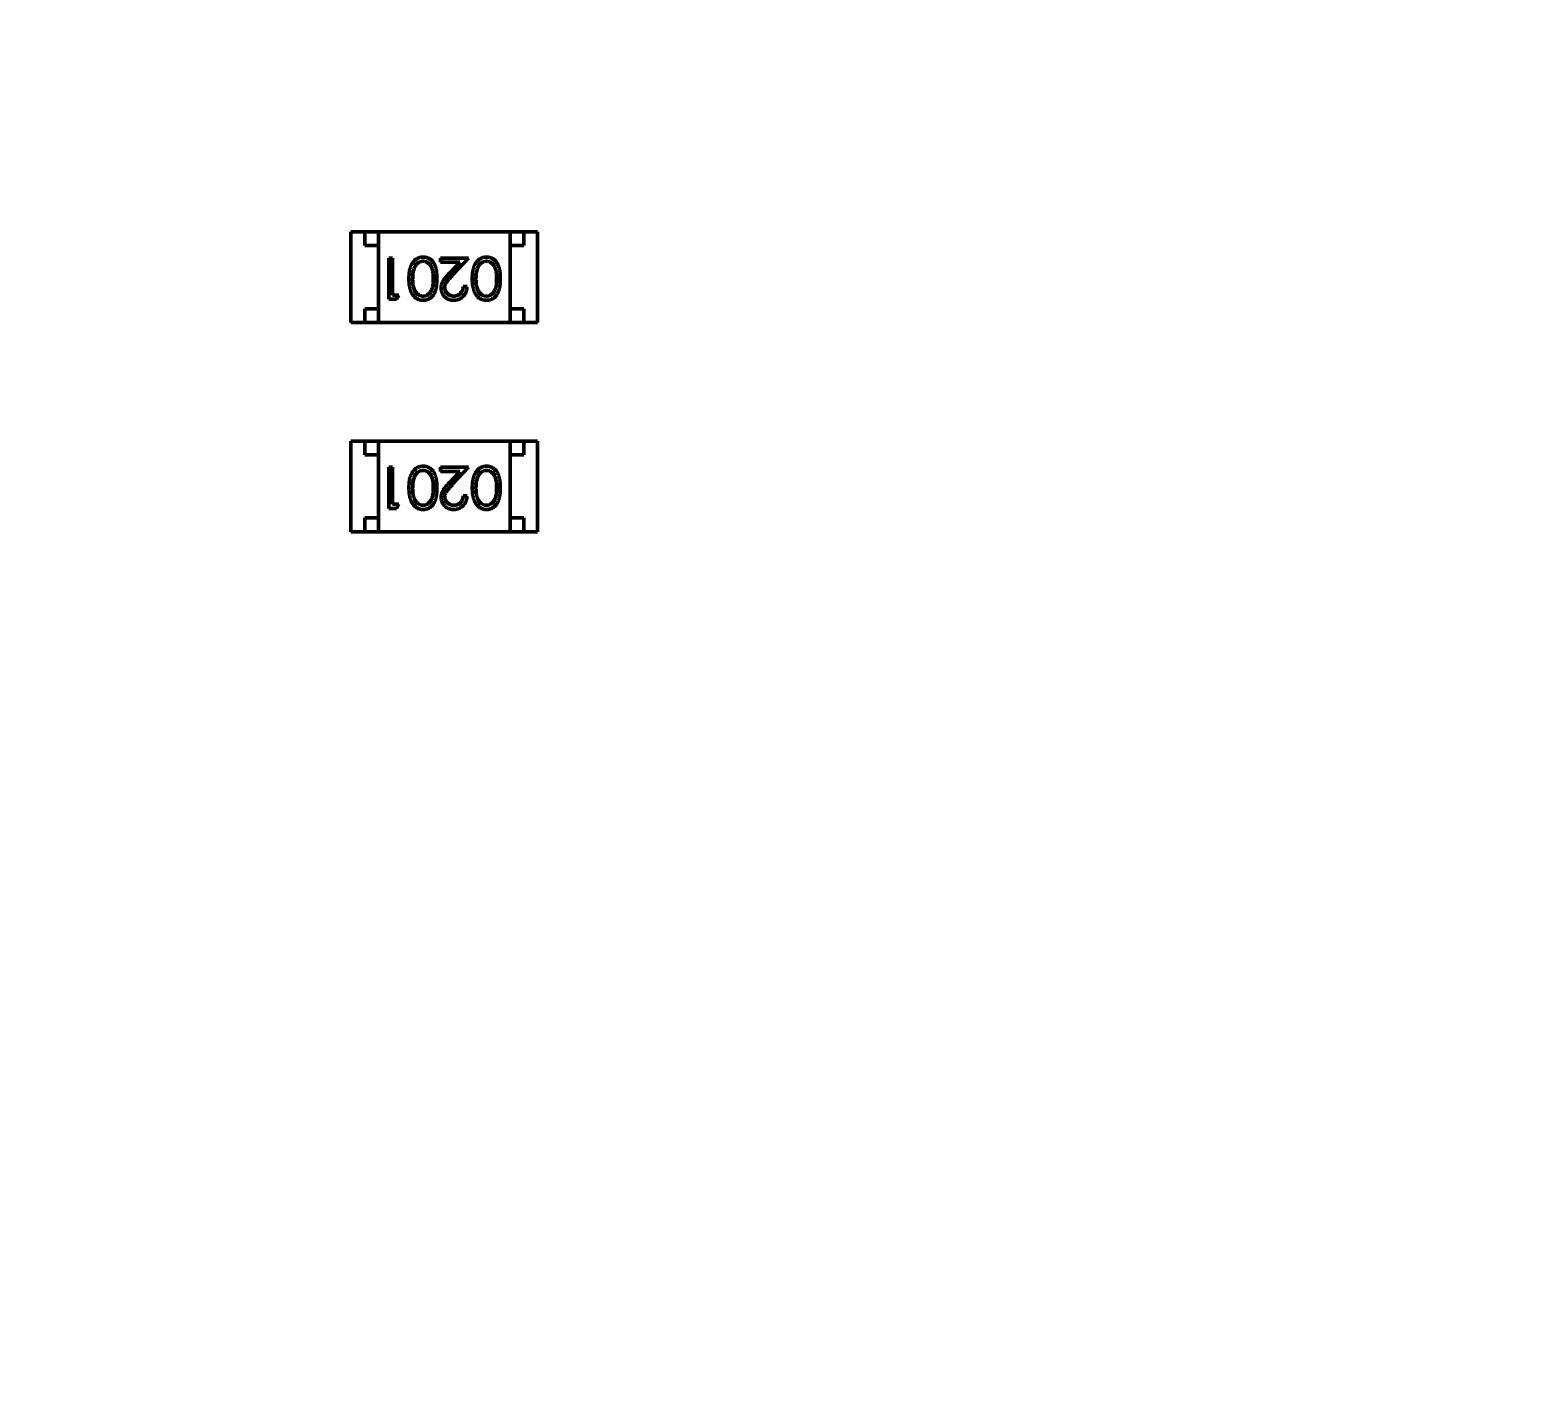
# Model space of a CAD drawing. Header units: millimetres. Extents: x 71 to 428, y 120 to 295.
# Drawn here: x 346.56 to 351.98, y 217.1 to 222.04 of the extents above; entities that cross this region are included whole.
import ezdxf

# ---------------------------------------------------------------- set-up
doc = ezdxf.new("R2010")
doc.units = ezdxf.units.MM
doc.header["$LTSCALE"] = 0.75
doc.layers.add('Dim', color=3, linetype='Continuous', lineweight=25)
doc.layers.add('Visible', color=7, linetype='Continuous', lineweight=50)
doc.layers.add('尺寸标注', color=3, linetype='Continuous')
doc.styles.get("Standard").update_dxf_attribs({"font": 'arial.ttf'})
doc.dimstyles.new('Dim-ISO-25', dxfattribs={"dimtxt": 3.5, "dimasz": 3.5, "dimexe": 2.1, "dimexo": 2.1, "dimgap": 1.4, "dimtad": 1, "dimzin": 12, "dimdsep": 46, "dimtxsty": 'Standard', "dimcen": 0, "dimazin": 3, "dimtp": 0.1, "dimtm": 0.1, "dimtfac": 0.714286, "dimtmove": 0, "dimatfit": 3, "dimfxl": 1, "dimtzin": 12, "dimarcsym": 0})

# ---------------------------------------------------------------- blocks, each defined once
blk = doc.blocks.new('*D140')
at = {"color": 0, "linetype": 'ByBlock', "lineweight": -2}
for p, q in [((325.4004, 221.7318), (325.4004, 264.5936)), ((354.8964, 258.3129), (354.8964, 264.5936)), ((325.4004, 262.4936), (354.8964, 262.4936))]:
    blk.add_line(p, q, dxfattribs=at)
at = {"color": 0, "linetype": 'ByBlock'}
for points in [[(325.4004, 262.4936), (328.9004, 261.9102), (328.9004, 263.0769)], [(354.8964, 262.4936), (351.3964, 261.9102), (351.3964, 263.0769)]]:
    blk.add_solid(points, dxfattribs=at)
at = {"layer": 'Defpoints', "color": 0, "linetype": 'ByBlock'}
for p in [(354.8964, 256.2129), (325.4004, 219.6318)]:
    blk.add_point(p, dxfattribs=at)
at = {"color": 0, "linetype": 'ByBlock', "lineweight": -2, "insert": (340.1484, 265.6806), "char_height": 3.5, "attachment_point": 5}
blk.add_mtext('\\A0;29.5', dxfattribs=at)
blk = doc.blocks.new('*D109')
at = {"color": 0, "linetype": 'ByBlock', "lineweight": -2}
for p, q in [((352.9086, 242.8617), (269.2309, 242.8617)), ((271.3309, 242.8617), (271.3309, 204.496)), ((301.8219, 204.496), (269.2309, 204.496))]:
    blk.add_line(p, q, dxfattribs=at)
at = {"color": 0, "linetype": 'ByBlock'}
for points in [[(271.3309, 242.8617), (270.7475, 239.3617), (271.9142, 239.3617)], [(271.3309, 204.496), (270.7475, 207.996), (271.9142, 207.996)]]:
    blk.add_solid(points, dxfattribs=at)
at = {"layer": 'Defpoints', "color": 0, "linetype": 'ByBlock'}
for p in [(355.0086, 242.8617), (303.9219, 204.496)]:
    blk.add_point(p, dxfattribs=at)
at = {"color": 0, "linetype": 'ByBlock', "lineweight": -2, "insert": (268.1427, 223.6788), "char_height": 3.5, "attachment_point": 5, "rotation": 90}
blk.add_mtext('\\A0;38.37', dxfattribs=at)

msp = doc.modelspace()

# ---------------------------------------------------------------- linework, layer by layer
at = {"layer": 'Visible'}
for p, q in [((347.735, 221.3), (347.735, 220.97)), ((347.735, 221.3), (347.785, 221.3)), ((347.835, 221.3), (347.785, 221.3)), ((347.785, 221.3), (347.785, 221.25)), ((347.835, 220.97), (347.835, 221.3)), ((347.835, 221.3), (348.315, 221.3)), ((348.365, 221.3), (348.315, 221.3)), ((348.315, 220.97), (348.315, 221.3)), ((348.365, 221.25), (348.365, 221.3)), ((348.415, 221.3), (348.365, 221.3)), ((348.415, 221.3), (348.415, 220.97)), ((347.785, 221.25), (347.835, 221.25)), ((347.835, 221.25), (347.835, 221.02)), ((348.315, 221.25), (348.365, 221.25)), ((348.315, 221.25), (348.315, 221.02)), ((347.8732, 221.2047), (347.8867, 221.2047)), ((347.8732, 221.0547), (347.8732, 221.2047)), ((347.8867, 221.2047), (347.8867, 221.0701)), ((348.0617, 221.2047), (348.1636, 221.2047)), ((348.0617, 221.1893), (348.0617, 221.2047)), ((348.1315, 221.1893), (348.0617, 221.1893)), ((348.0939, 221.1493), (348.1315, 221.1893)), ((348.1636, 221.2047), (348.1054, 221.1426)), ((347.8867, 221.0701), (347.9097, 221.0701)), ((347.9097, 221.0701), (347.9009, 221.0547)), ((348.1443, 221.1008), (348.1578, 221.1008)), ((347.785, 221.02), (347.785, 220.97)), ((347.835, 221.02), (347.785, 221.02)), ((347.9009, 221.0547), (347.8732, 221.0547)), ((348.365, 221.02), (348.315, 221.02)), ((348.365, 220.97), (348.365, 221.02)), ((347.735, 220.97), (347.785, 220.97)), ((347.785, 220.97), (347.835, 220.97)), ((347.835, 220.97), (348.315, 220.97)), ((348.315, 220.97), (348.365, 220.97)), ((348.415, 220.97), (348.365, 220.97)), ((347.735, 220.538), (347.735, 220.208)), ((347.735, 220.538), (347.785, 220.538)), ((347.835, 220.538), (347.785, 220.538)), ((347.785, 220.538), (347.785, 220.488)), ((347.835, 220.208), (347.835, 220.538)), ((347.835, 220.538), (348.315, 220.538)), ((348.365, 220.538), (348.315, 220.538)), ((348.315, 220.208), (348.315, 220.538)), ((348.365, 220.488), (348.365, 220.538)), ((348.415, 220.538), (348.365, 220.538)), ((348.415, 220.538), (348.415, 220.208)), ((347.785, 220.488), (347.835, 220.488)), ((347.835, 220.488), (347.835, 220.258)), ((348.315, 220.488), (348.365, 220.488)), ((348.315, 220.488), (348.315, 220.258)), ((347.8732, 220.4427), (347.8867, 220.4427)), ((347.8732, 220.2927), (347.8732, 220.4427)), ((347.8867, 220.4427), (347.8867, 220.3081)), ((348.0617, 220.4427), (348.1636, 220.4427)), ((348.0617, 220.4273), (348.0617, 220.4427)), ((348.1315, 220.4273), (348.0617, 220.4273)), ((348.0939, 220.3872), (348.1315, 220.4273)), ((348.1636, 220.4427), (348.1054, 220.3806)), ((348.1443, 220.3388), (348.1578, 220.3388)), ((347.785, 220.258), (347.785, 220.208)), ((347.835, 220.258), (347.785, 220.258)), ((347.9009, 220.2927), (347.8732, 220.2927)), ((347.8867, 220.3081), (347.9097, 220.3081)), ((347.9097, 220.3081), (347.9009, 220.2927)), ((348.365, 220.258), (348.315, 220.258)), ((348.365, 220.208), (348.365, 220.258)), ((347.735, 220.208), (347.785, 220.208)), ((347.785, 220.208), (347.835, 220.208)), ((347.835, 220.208), (348.315, 220.208)), ((348.315, 220.208), (348.365, 220.208)), ((348.415, 220.208), (348.365, 220.208))]:
    msp.add_line(p, q, dxfattribs=at)
at = {"layer": 'Visible', "extrusion": (0, 0, -1)}
msp.add_circle((-354.8964, 204.496), 47.93, dxfattribs=at)
at = {"layer": 'Visible'}
for centre in [(348.0711, 221.1323), (348.3018, 221.1323), (348.0711, 220.3703), (348.3018, 220.3703)]:
    msp.add_arc(centre, 0.1113, 161.6443, 181.3671, dxfattribs=at)
for points, knots in [([(347.9463, 221.1297), (347.9463, 221.132), (347.9463, 221.1365), (347.9466, 221.143), (347.9472, 221.1492), (347.9479, 221.155), (347.9488, 221.1605), (347.95, 221.1656), (347.9513, 221.1703), (347.953, 221.1747), (347.9547, 221.1788), (347.9567, 221.1826), (347.9587, 221.1861), (347.961, 221.1894), (347.9634, 221.1925), (347.966, 221.1953), (347.9687, 221.1978), (347.9716, 221.2001), (347.9746, 221.202), (347.9777, 221.2038), (347.9809, 221.2052), (347.9842, 221.2065), (347.9875, 221.2074), (347.991, 221.208), (347.9945, 221.2085), (347.9968, 221.2085), (347.998, 221.2085)], [0, 0, 0, 0, 0.065063, 0.126773, 0.185516, 0.240765, 0.29298, 0.34225, 0.388919, 0.432776, 0.474628, 0.514775, 0.553606, 0.591426, 0.628028, 0.663804, 0.698984, 0.733591, 0.767628, 0.801208, 0.834264, 0.866981, 0.89972, 0.932702, 0.966176, 1, 1, 1, 1]), ([(347.9976, 221.1932), (347.9959, 221.1931), (347.9926, 221.1929), (347.9878, 221.1916), (347.9831, 221.1896), (347.9794, 221.1873), (347.9766, 221.185), (347.9745, 221.1831), (347.9727, 221.181), (347.971, 221.1787), (347.9693, 221.1762), (347.9679, 221.1734), (347.9666, 221.1705), (347.9658, 221.1684), (347.9654, 221.1674)], [0, 0, 0, 0, 0.112813, 0.225394, 0.339595, 0.459675, 0.521735, 0.583926, 0.648174, 0.713881, 0.781004, 0.851451, 0.924051, 1, 1, 1, 1]), ([(348.0347, 221.1297), (348.0347, 221.1317), (348.0347, 221.1356), (348.0345, 221.1412), (348.0341, 221.1465), (348.0336, 221.1514), (348.033, 221.1559), (348.0322, 221.1601), (348.0313, 221.1638), (348.0302, 221.1672), (348.0289, 221.1703), (348.0276, 221.1732), (348.0261, 221.176), (348.0245, 221.1785), (348.0227, 221.1808), (348.0208, 221.1829), (348.0188, 221.1848), (348.0159, 221.1871), (348.0122, 221.1895), (348.0074, 221.1916), (348.0025, 221.1929), (347.9992, 221.1931), (347.9976, 221.1932)], [0, 0, 0, 0, 0.072951, 0.141584, 0.205926, 0.265301, 0.320597, 0.371817, 0.41879, 0.461699, 0.502134, 0.540804, 0.578181, 0.614297, 0.649678, 0.684299, 0.718359, 0.752081, 0.817652, 0.879722, 0.939966, 1, 1, 1, 1]), ([(347.998, 221.2085), (347.9992, 221.2085), (348.0016, 221.2085), (348.005, 221.2081), (348.0084, 221.2074), (348.0116, 221.2065), (348.0148, 221.2054), (348.0179, 221.2039), (348.0209, 221.2022), (348.0239, 221.2003), (348.0267, 221.1981), (348.0293, 221.1957), (348.0318, 221.1929), (348.0341, 221.19), (348.0363, 221.1868), (348.0383, 221.1833), (348.0401, 221.1796), (348.0418, 221.1756), (348.0433, 221.1712), (348.0447, 221.1665), (348.0457, 221.1614), (348.0466, 221.1558), (348.0473, 221.1499), (348.0478, 221.1435), (348.0481, 221.1368), (348.0482, 221.1321), (348.0482, 221.1297)], [0, 0, 0, 0, 0.033787, 0.066622, 0.099285, 0.131361, 0.163585, 0.196104, 0.228902, 0.262158, 0.295991, 0.330218, 0.36506, 0.400951, 0.43762, 0.475708, 0.515381, 0.556414, 0.599765, 0.646424, 0.696431, 0.749782, 0.806573, 0.867436, 0.931887, 1, 1, 1, 1]), ([(348.177, 221.1297), (348.1771, 221.132), (348.1771, 221.1365), (348.1774, 221.143), (348.178, 221.1492), (348.1786, 221.155), (348.1796, 221.1605), (348.1808, 221.1656), (348.1821, 221.1703), (348.1837, 221.1747), (348.1855, 221.1788), (348.1874, 221.1826), (348.1895, 221.1861), (348.1918, 221.1894), (348.1942, 221.1925), (348.1968, 221.1953), (348.1995, 221.1978), (348.2024, 221.2001), (348.2054, 221.202), (348.2085, 221.2038), (348.2117, 221.2052), (348.2149, 221.2065), (348.2183, 221.2074), (348.2217, 221.208), (348.2252, 221.2085), (348.2276, 221.2085), (348.2288, 221.2085)], [0, 0, 0, 0, 0.065063, 0.126773, 0.185516, 0.240765, 0.29298, 0.34225, 0.388919, 0.432776, 0.474628, 0.514775, 0.553606, 0.591426, 0.628028, 0.663804, 0.698984, 0.733591, 0.767628, 0.801208, 0.834264, 0.866981, 0.89972, 0.932702, 0.966176, 1, 1, 1, 1]), ([(348.2284, 221.1932), (348.2267, 221.1931), (348.2234, 221.1929), (348.2185, 221.1916), (348.2138, 221.1896), (348.2101, 221.1873), (348.2073, 221.185), (348.2053, 221.1831), (348.2035, 221.181), (348.2017, 221.1787), (348.2001, 221.1762), (348.1987, 221.1734), (348.1973, 221.1705), (348.1966, 221.1684), (348.1962, 221.1674)], [0, 0, 0, 0, 0.112813, 0.225394, 0.339595, 0.459675, 0.521735, 0.583926, 0.648174, 0.713881, 0.781004, 0.851451, 0.924051, 1, 1, 1, 1]), ([(348.2655, 221.1297), (348.2655, 221.1317), (348.2655, 221.1356), (348.2652, 221.1412), (348.2649, 221.1465), (348.2644, 221.1514), (348.2637, 221.1559), (348.263, 221.1601), (348.2621, 221.1638), (348.261, 221.1672), (348.2597, 221.1703), (348.2584, 221.1732), (348.2569, 221.176), (348.2553, 221.1785), (348.2535, 221.1808), (348.2516, 221.1829), (348.2495, 221.1848), (348.2467, 221.1871), (348.2429, 221.1895), (348.2382, 221.1916), (348.2333, 221.1929), (348.23, 221.1931), (348.2284, 221.1932)], [0, 0, 0, 0, 0.072951, 0.141584, 0.205926, 0.265301, 0.320597, 0.371817, 0.41879, 0.461699, 0.502134, 0.540804, 0.578181, 0.614297, 0.649678, 0.684299, 0.718359, 0.752081, 0.817652, 0.879722, 0.939966, 1, 1, 1, 1]), ([(348.2288, 221.2085), (348.23, 221.2085), (348.2323, 221.2085), (348.2358, 221.2081), (348.2391, 221.2074), (348.2424, 221.2065), (348.2456, 221.2054), (348.2487, 221.2039), (348.2517, 221.2022), (348.2546, 221.2003), (348.2574, 221.1981), (348.2601, 221.1957), (348.2626, 221.1929), (348.2649, 221.19), (348.267, 221.1868), (348.269, 221.1833), (348.2709, 221.1796), (348.2726, 221.1756), (348.2741, 221.1712), (348.2754, 221.1665), (348.2765, 221.1614), (348.2774, 221.1558), (348.2781, 221.1499), (348.2786, 221.1435), (348.2789, 221.1368), (348.2789, 221.1321), (348.279, 221.1297)], [0, 0, 0, 0, 0.033787, 0.066622, 0.099285, 0.131361, 0.163585, 0.196104, 0.228902, 0.262158, 0.295991, 0.330218, 0.36506, 0.400951, 0.43762, 0.475708, 0.515381, 0.556414, 0.599765, 0.646424, 0.696431, 0.749782, 0.806573, 0.867436, 0.931887, 1, 1, 1, 1]), ([(347.998, 221.0508), (347.9968, 221.0509), (347.9945, 221.0509), (347.991, 221.0513), (347.9875, 221.052), (347.9842, 221.0529), (347.9809, 221.0541), (347.9778, 221.0555), (347.9747, 221.0572), (347.9717, 221.0592), (347.9688, 221.0615), (347.9661, 221.064), (347.9636, 221.0668), (347.9611, 221.0698), (347.9589, 221.0731), (347.9568, 221.0766), (347.9549, 221.0805), (347.953, 221.0846), (347.9515, 221.089), (347.95, 221.0937), (347.9489, 221.0989), (347.9479, 221.1043), (347.9472, 221.1102), (347.9466, 221.1164), (347.9463, 221.123), (347.9463, 221.1274), (347.9463, 221.1297)], [0, 0, 0, 0, 0.033788, 0.067194, 0.099862, 0.132567, 0.165151, 0.197913, 0.231319, 0.265083, 0.299255, 0.334399, 0.369943, 0.406284, 0.444064, 0.482998, 0.523354, 0.565537, 0.609613, 0.656391, 0.705885, 0.758325, 0.813832, 0.872795, 0.934722, 1, 1, 1, 1]), ([(347.9597, 221.1297), (347.9598, 221.1279), (347.9598, 221.1244), (347.96, 221.1192), (347.9604, 221.1143), (347.9609, 221.1096), (347.9617, 221.1052), (347.9625, 221.101), (347.9636, 221.0971), (347.9647, 221.0935), (347.966, 221.09), (347.9675, 221.0869), (347.969, 221.0839), (347.9707, 221.0812), (347.9725, 221.0787), (347.9745, 221.0765), (347.9765, 221.0745), (347.9794, 221.0722), (347.9831, 221.0699), (347.9878, 221.0677), (347.9927, 221.0665), (347.9959, 221.0663), (347.9976, 221.0662)], [0, 0, 0, 0, 0.065681, 0.128486, 0.188175, 0.245106, 0.299448, 0.350823, 0.399942, 0.446672, 0.491255, 0.533376, 0.573853, 0.612526, 0.649597, 0.685532, 0.720106, 0.753838, 0.818925, 0.880493, 0.940311, 1, 1, 1, 1]), ([(347.9976, 221.0662), (347.9992, 221.0663), (348.0026, 221.0665), (348.0075, 221.0677), (348.0122, 221.0699), (348.0159, 221.0722), (348.0188, 221.0745), (348.0208, 221.0764), (348.0227, 221.0785), (348.0244, 221.0809), (348.0261, 221.0834), (348.0276, 221.0861), (348.0289, 221.089), (348.0302, 221.0921), (348.0313, 221.0955), (348.0322, 221.0993), (348.033, 221.1034), (348.0336, 221.1079), (348.0341, 221.1128), (348.0345, 221.1181), (348.0347, 221.1238), (348.0347, 221.1277), (348.0347, 221.1297)], [0, 0, 0, 0, 0.060387, 0.120883, 0.182755, 0.247811, 0.281299, 0.315088, 0.349702, 0.384857, 0.420966, 0.458511, 0.497175, 0.537602, 0.580503, 0.627468, 0.678388, 0.733983, 0.793747, 0.857714, 0.926698, 1, 1, 1, 1]), ([(348.0482, 221.1297), (348.0482, 221.1273), (348.0481, 221.1227), (348.0478, 221.1159), (348.0473, 221.1095), (348.0466, 221.1035), (348.0458, 221.098), (348.0447, 221.0929), (348.0434, 221.0882), (348.0419, 221.0839), (348.0403, 221.0799), (348.0384, 221.0762), (348.0364, 221.0728), (348.0343, 221.0695), (348.0319, 221.0666), (348.0295, 221.0639), (348.0268, 221.0614), (348.024, 221.0592), (348.021, 221.0572), (348.018, 221.0555), (348.0149, 221.0541), (348.0117, 221.0529), (348.0084, 221.052), (348.005, 221.0513), (348.0016, 221.0509), (347.9992, 221.0509), (347.998, 221.0508)], [0, 0, 0, 0, 0.068595, 0.133246, 0.194313, 0.251279, 0.304513, 0.354235, 0.400481, 0.443411, 0.484015, 0.523252, 0.561042, 0.5979, 0.633518, 0.668314, 0.702496, 0.736685, 0.770293, 0.803437, 0.835913, 0.86846, 0.900847, 0.933467, 0.966258, 1, 1, 1, 1]), ([(348.0636, 221.0954), (348.0636, 221.0975), (348.0638, 221.1017), (348.065, 221.1078), (348.0669, 221.1136), (348.0693, 221.1184), (348.0716, 221.1222), (348.0737, 221.1254), (348.0762, 221.1288), (348.079, 221.1324), (348.0822, 221.1363), (348.0858, 221.1404), (348.0897, 221.1447), (348.0925, 221.1477), (348.0939, 221.1493)], [0, 0, 0, 0, 0.098702, 0.195672, 0.292422, 0.391343, 0.444462, 0.504229, 0.570352, 0.642546, 0.722288, 0.807921, 0.90047, 1, 1, 1, 1]), ([(348.1054, 221.1426), (348.104, 221.1411), (348.1013, 221.1383), (348.0974, 221.1341), (348.094, 221.1303), (348.0909, 221.1268), (348.0882, 221.1235), (348.0859, 221.1206), (348.084, 221.1179), (348.0819, 221.1147), (348.08, 221.1109), (348.0783, 221.1063), (348.0772, 221.1015), (348.0771, 221.0983), (348.077, 221.0966)], [0, 0, 0, 0, 0.110803, 0.212829, 0.306101, 0.390647, 0.466924, 0.534481, 0.593587, 0.644557, 0.7362, 0.825024, 0.911986, 1, 1, 1, 1]), ([(348.2288, 221.0508), (348.2276, 221.0509), (348.2252, 221.0509), (348.2217, 221.0513), (348.2183, 221.052), (348.215, 221.0529), (348.2117, 221.0541), (348.2085, 221.0555), (348.2055, 221.0572), (348.2025, 221.0592), (348.1996, 221.0615), (348.1969, 221.064), (348.1943, 221.0668), (348.1919, 221.0698), (348.1897, 221.0731), (348.1875, 221.0766), (348.1856, 221.0805), (348.1838, 221.0846), (348.1822, 221.089), (348.1808, 221.0937), (348.1796, 221.0989), (348.1787, 221.1043), (348.1779, 221.1102), (348.1774, 221.1164), (348.1771, 221.123), (348.1771, 221.1274), (348.177, 221.1297)], [0, 0, 0, 0, 0.033788, 0.067194, 0.099862, 0.132567, 0.165151, 0.197913, 0.231319, 0.265083, 0.299255, 0.334399, 0.369943, 0.406284, 0.444064, 0.482998, 0.523354, 0.565537, 0.609613, 0.656391, 0.705885, 0.758325, 0.813832, 0.872795, 0.934722, 1, 1, 1, 1]), ([(348.1905, 221.1297), (348.1905, 221.1279), (348.1906, 221.1244), (348.1907, 221.1192), (348.1912, 221.1143), (348.1917, 221.1096), (348.1924, 221.1052), (348.1933, 221.101), (348.1943, 221.0971), (348.1955, 221.0935), (348.1968, 221.09), (348.1983, 221.0869), (348.1998, 221.0839), (348.2015, 221.0812), (348.2033, 221.0787), (348.2053, 221.0765), (348.2073, 221.0745), (348.2102, 221.0722), (348.2139, 221.0699), (348.2186, 221.0677), (348.2234, 221.0665), (348.2267, 221.0663), (348.2284, 221.0662)], [0, 0, 0, 0, 0.065681, 0.128486, 0.188175, 0.245106, 0.299448, 0.350823, 0.399942, 0.446672, 0.491255, 0.533376, 0.573853, 0.612526, 0.649597, 0.685532, 0.720106, 0.753838, 0.818925, 0.880493, 0.940311, 1, 1, 1, 1]), ([(348.2284, 221.0662), (348.23, 221.0663), (348.2333, 221.0665), (348.2382, 221.0677), (348.2429, 221.0699), (348.2467, 221.0722), (348.2495, 221.0745), (348.2516, 221.0764), (348.2535, 221.0785), (348.2552, 221.0809), (348.2568, 221.0834), (348.2583, 221.0861), (348.2597, 221.089), (348.2609, 221.0921), (348.262, 221.0955), (348.2629, 221.0993), (348.2638, 221.1034), (348.2644, 221.1079), (348.2649, 221.1128), (348.2652, 221.1181), (348.2655, 221.1238), (348.2655, 221.1277), (348.2655, 221.1297)], [0, 0, 0, 0, 0.060387, 0.120883, 0.182755, 0.247811, 0.281299, 0.315088, 0.349702, 0.384857, 0.420966, 0.458511, 0.497175, 0.537602, 0.580503, 0.627468, 0.678388, 0.733983, 0.793747, 0.857714, 0.926698, 1, 1, 1, 1]), ([(348.279, 221.1297), (348.2789, 221.1273), (348.2789, 221.1227), (348.2786, 221.1159), (348.2781, 221.1095), (348.2774, 221.1035), (348.2766, 221.098), (348.2755, 221.0929), (348.2742, 221.0882), (348.2727, 221.0839), (348.271, 221.0799), (348.2692, 221.0762), (348.2672, 221.0728), (348.265, 221.0695), (348.2627, 221.0666), (348.2602, 221.0639), (348.2576, 221.0614), (348.2548, 221.0592), (348.2518, 221.0572), (348.2488, 221.0555), (348.2457, 221.0541), (348.2424, 221.0529), (348.2391, 221.052), (348.2358, 221.0513), (348.2323, 221.0509), (348.23, 221.0509), (348.2288, 221.0508)], [0, 0, 0, 0, 0.068595, 0.133246, 0.194313, 0.251279, 0.304513, 0.354235, 0.400481, 0.443411, 0.484015, 0.523252, 0.561042, 0.5979, 0.633518, 0.668314, 0.702496, 0.736685, 0.770293, 0.803437, 0.835913, 0.86846, 0.900847, 0.933467, 0.966258, 1, 1, 1, 1]), ([(348.1089, 221.0508), (348.1072, 221.0509), (348.104, 221.051), (348.0993, 221.0516), (348.0948, 221.0526), (348.0905, 221.0541), (348.0866, 221.056), (348.0828, 221.0583), (348.0793, 221.0609), (348.0761, 221.0641), (348.0731, 221.0674), (348.0706, 221.071), (348.0684, 221.0747), (348.0666, 221.0785), (348.0653, 221.0826), (348.0643, 221.0867), (348.0637, 221.091), (348.0636, 221.094), (348.0636, 221.0954)], [0, 0, 0, 0, 0.069475, 0.136517, 0.200789, 0.26383, 0.325735, 0.387291, 0.449509, 0.512968, 0.576275, 0.63758, 0.697903, 0.757172, 0.816599, 0.876653, 0.93729, 1, 1, 1, 1]), ([(348.077, 221.0966), (348.0771, 221.0956), (348.0771, 221.0936), (348.0776, 221.0906), (348.0783, 221.0878), (348.0793, 221.085), (348.0807, 221.0824), (348.0823, 221.0799), (348.0842, 221.0775), (348.0864, 221.0752), (348.0889, 221.0731), (348.0914, 221.0712), (348.0941, 221.0697), (348.097, 221.0684), (348.0999, 221.0674), (348.103, 221.0667), (348.1062, 221.0663), (348.1085, 221.0663), (348.1096, 221.0662)], [0, 0, 0, 0, 0.061965, 0.122122, 0.180988, 0.239933, 0.299906, 0.359989, 0.421776, 0.486576, 0.551535, 0.615018, 0.677259, 0.73973, 0.80305, 0.866495, 0.931973, 1, 1, 1, 1]), ([(348.1578, 221.1008), (348.1577, 221.0991), (348.1575, 221.0955), (348.1567, 221.0904), (348.1556, 221.0855), (348.154, 221.0809), (348.1519, 221.0765), (348.1495, 221.0724), (348.1466, 221.0685), (348.1433, 221.0649), (348.1398, 221.0616), (348.136, 221.0587), (348.1319, 221.0563), (348.1277, 221.0543), (348.1233, 221.0528), (348.1187, 221.0516), (348.1139, 221.051), (348.1106, 221.0509), (348.1089, 221.0508)], [0, 0, 0, 0, 0.068791, 0.135103, 0.198979, 0.261904, 0.323495, 0.385195, 0.446969, 0.509765, 0.572251, 0.633405, 0.693251, 0.752583, 0.812579, 0.873275, 0.93555, 1, 1, 1, 1]), ([(348.1096, 221.0662), (348.1108, 221.0663), (348.1131, 221.0663), (348.1164, 221.0667), (348.1197, 221.0675), (348.1227, 221.0685), (348.1257, 221.0697), (348.1285, 221.0713), (348.1311, 221.0732), (348.1335, 221.0753), (348.1358, 221.0777), (348.1378, 221.0803), (348.1395, 221.0832), (348.141, 221.0863), (348.1423, 221.0896), (348.1432, 221.0931), (348.144, 221.0969), (348.1442, 221.0995), (348.1443, 221.1008)], [0, 0, 0, 0, 0.064439, 0.126547, 0.186887, 0.245878, 0.304041, 0.362191, 0.420976, 0.48066, 0.5406, 0.600689, 0.661936, 0.724443, 0.789038, 0.856314, 0.926352, 1, 1, 1, 1]), ([(347.9463, 220.3677), (347.9463, 220.37), (347.9463, 220.3745), (347.9466, 220.381), (347.9472, 220.3872), (347.9479, 220.393), (347.9488, 220.3985), (347.95, 220.4036), (347.9513, 220.4083), (347.953, 220.4127), (347.9547, 220.4168), (347.9567, 220.4206), (347.9587, 220.4241), (347.961, 220.4274), (347.9634, 220.4305), (347.966, 220.4333), (347.9687, 220.4358), (347.9716, 220.4381), (347.9746, 220.44), (347.9777, 220.4418), (347.9809, 220.4432), (347.9842, 220.4444), (347.9875, 220.4454), (347.991, 220.446), (347.9945, 220.4465), (347.9968, 220.4465), (347.998, 220.4465)], [0, 0, 0, 0, 0.065063, 0.126773, 0.185516, 0.240765, 0.29298, 0.34225, 0.388919, 0.432776, 0.474628, 0.514775, 0.553606, 0.591426, 0.628028, 0.663804, 0.698984, 0.733591, 0.767628, 0.801208, 0.834264, 0.866981, 0.89972, 0.932702, 0.966176, 1, 1, 1, 1]), ([(347.9976, 220.4311), (347.9959, 220.4311), (347.9926, 220.4309), (347.9878, 220.4296), (347.9831, 220.4276), (347.9794, 220.4253), (347.9766, 220.423), (347.9745, 220.4211), (347.9727, 220.419), (347.971, 220.4167), (347.9693, 220.4141), (347.9679, 220.4114), (347.9666, 220.4085), (347.9658, 220.4064), (347.9654, 220.4054)], [0, 0, 0, 0, 0.112813, 0.225394, 0.339595, 0.459675, 0.521735, 0.583926, 0.648174, 0.713881, 0.781004, 0.851451, 0.924051, 1, 1, 1, 1]), ([(348.0347, 220.3677), (348.0347, 220.3697), (348.0347, 220.3736), (348.0345, 220.3792), (348.0341, 220.3845), (348.0336, 220.3894), (348.033, 220.3939), (348.0322, 220.398), (348.0313, 220.4018), (348.0302, 220.4052), (348.0289, 220.4083), (348.0276, 220.4112), (348.0261, 220.4139), (348.0245, 220.4165), (348.0227, 220.4188), (348.0208, 220.4209), (348.0188, 220.4228), (348.0159, 220.4251), (348.0122, 220.4275), (348.0074, 220.4296), (348.0025, 220.4309), (347.9992, 220.4311), (347.9976, 220.4311)], [0, 0, 0, 0, 0.072951, 0.141584, 0.205926, 0.265301, 0.320597, 0.371817, 0.41879, 0.461699, 0.502134, 0.540804, 0.578181, 0.614297, 0.649678, 0.684299, 0.718359, 0.752081, 0.817652, 0.879722, 0.939966, 1, 1, 1, 1]), ([(347.998, 220.4465), (347.9992, 220.4465), (348.0016, 220.4465), (348.005, 220.4461), (348.0084, 220.4454), (348.0116, 220.4445), (348.0148, 220.4434), (348.0179, 220.4419), (348.0209, 220.4402), (348.0239, 220.4383), (348.0267, 220.4361), (348.0293, 220.4337), (348.0318, 220.4309), (348.0341, 220.428), (348.0363, 220.4248), (348.0383, 220.4213), (348.0401, 220.4176), (348.0418, 220.4136), (348.0433, 220.4092), (348.0447, 220.4045), (348.0457, 220.3994), (348.0466, 220.3938), (348.0473, 220.3879), (348.0478, 220.3815), (348.0481, 220.3748), (348.0482, 220.3701), (348.0482, 220.3677)], [0, 0, 0, 0, 0.033787, 0.066622, 0.099285, 0.131361, 0.163585, 0.196104, 0.228902, 0.262158, 0.295991, 0.330218, 0.36506, 0.400951, 0.43762, 0.475708, 0.515381, 0.556414, 0.599765, 0.646424, 0.696431, 0.749782, 0.806573, 0.867436, 0.931887, 1, 1, 1, 1]), ([(348.177, 220.3677), (348.1771, 220.37), (348.1771, 220.3745), (348.1774, 220.381), (348.178, 220.3872), (348.1786, 220.393), (348.1796, 220.3985), (348.1808, 220.4036), (348.1821, 220.4083), (348.1837, 220.4127), (348.1855, 220.4168), (348.1874, 220.4206), (348.1895, 220.4241), (348.1918, 220.4274), (348.1942, 220.4305), (348.1968, 220.4333), (348.1995, 220.4358), (348.2024, 220.4381), (348.2054, 220.44), (348.2085, 220.4418), (348.2117, 220.4432), (348.2149, 220.4444), (348.2183, 220.4454), (348.2217, 220.446), (348.2252, 220.4465), (348.2276, 220.4465), (348.2288, 220.4465)], [0, 0, 0, 0, 0.065063, 0.126773, 0.185516, 0.240765, 0.29298, 0.34225, 0.388919, 0.432776, 0.474628, 0.514775, 0.553606, 0.591426, 0.628028, 0.663804, 0.698984, 0.733591, 0.767628, 0.801208, 0.834264, 0.866981, 0.89972, 0.932702, 0.966176, 1, 1, 1, 1]), ([(348.2284, 220.4311), (348.2267, 220.4311), (348.2234, 220.4309), (348.2185, 220.4296), (348.2138, 220.4276), (348.2101, 220.4253), (348.2073, 220.423), (348.2053, 220.4211), (348.2035, 220.419), (348.2017, 220.4167), (348.2001, 220.4141), (348.1987, 220.4114), (348.1973, 220.4085), (348.1966, 220.4064), (348.1962, 220.4054)], [0, 0, 0, 0, 0.112813, 0.225394, 0.339595, 0.459675, 0.521735, 0.583926, 0.648174, 0.713881, 0.781004, 0.851451, 0.924051, 1, 1, 1, 1]), ([(348.2655, 220.3677), (348.2655, 220.3697), (348.2655, 220.3736), (348.2652, 220.3792), (348.2649, 220.3845), (348.2644, 220.3894), (348.2637, 220.3939), (348.263, 220.398), (348.2621, 220.4018), (348.261, 220.4052), (348.2597, 220.4083), (348.2584, 220.4112), (348.2569, 220.4139), (348.2553, 220.4165), (348.2535, 220.4188), (348.2516, 220.4209), (348.2495, 220.4228), (348.2467, 220.4251), (348.2429, 220.4275), (348.2382, 220.4296), (348.2333, 220.4309), (348.23, 220.4311), (348.2284, 220.4311)], [0, 0, 0, 0, 0.072951, 0.141584, 0.205926, 0.265301, 0.320597, 0.371817, 0.41879, 0.461699, 0.502134, 0.540804, 0.578181, 0.614297, 0.649678, 0.684299, 0.718359, 0.752081, 0.817652, 0.879722, 0.939966, 1, 1, 1, 1]), ([(348.2288, 220.4465), (348.23, 220.4465), (348.2323, 220.4465), (348.2358, 220.4461), (348.2391, 220.4454), (348.2424, 220.4445), (348.2456, 220.4434), (348.2487, 220.4419), (348.2517, 220.4402), (348.2546, 220.4383), (348.2574, 220.4361), (348.2601, 220.4337), (348.2626, 220.4309), (348.2649, 220.428), (348.267, 220.4248), (348.269, 220.4213), (348.2709, 220.4176), (348.2726, 220.4136), (348.2741, 220.4092), (348.2754, 220.4045), (348.2765, 220.3994), (348.2774, 220.3938), (348.2781, 220.3879), (348.2786, 220.3815), (348.2789, 220.3748), (348.2789, 220.3701), (348.279, 220.3677)], [0, 0, 0, 0, 0.033787, 0.066622, 0.099285, 0.131361, 0.163585, 0.196104, 0.228902, 0.262158, 0.295991, 0.330218, 0.36506, 0.400951, 0.43762, 0.475708, 0.515381, 0.556414, 0.599765, 0.646424, 0.696431, 0.749782, 0.806573, 0.867436, 0.931887, 1, 1, 1, 1]), ([(347.998, 220.2888), (347.9968, 220.2889), (347.9945, 220.2889), (347.991, 220.2893), (347.9875, 220.29), (347.9842, 220.2909), (347.9809, 220.2921), (347.9778, 220.2935), (347.9747, 220.2952), (347.9717, 220.2972), (347.9688, 220.2995), (347.9661, 220.302), (347.9636, 220.3048), (347.9611, 220.3078), (347.9589, 220.3111), (347.9568, 220.3146), (347.9549, 220.3185), (347.953, 220.3226), (347.9515, 220.327), (347.95, 220.3317), (347.9489, 220.3369), (347.9479, 220.3423), (347.9472, 220.3482), (347.9466, 220.3544), (347.9463, 220.3609), (347.9463, 220.3654), (347.9463, 220.3677)], [0, 0, 0, 0, 0.033788, 0.067194, 0.099862, 0.132567, 0.165151, 0.197913, 0.231319, 0.265083, 0.299255, 0.334399, 0.369943, 0.406284, 0.444064, 0.482998, 0.523354, 0.565537, 0.609613, 0.656391, 0.705885, 0.758325, 0.813832, 0.872795, 0.934722, 1, 1, 1, 1]), ([(347.9597, 220.3677), (347.9598, 220.3659), (347.9598, 220.3624), (347.96, 220.3572), (347.9604, 220.3523), (347.9609, 220.3476), (347.9617, 220.3432), (347.9625, 220.339), (347.9636, 220.3351), (347.9647, 220.3315), (347.966, 220.328), (347.9675, 220.3249), (347.969, 220.3219), (347.9707, 220.3192), (347.9725, 220.3167), (347.9745, 220.3145), (347.9765, 220.3125), (347.9794, 220.3102), (347.9831, 220.3079), (347.9878, 220.3057), (347.9927, 220.3045), (347.9959, 220.3043), (347.9976, 220.3042)], [0, 0, 0, 0, 0.065681, 0.128486, 0.188175, 0.245106, 0.299448, 0.350823, 0.399942, 0.446672, 0.491255, 0.533376, 0.573853, 0.612526, 0.649597, 0.685532, 0.720106, 0.753838, 0.818925, 0.880493, 0.940311, 1, 1, 1, 1]), ([(347.9976, 220.3042), (347.9992, 220.3043), (348.0026, 220.3045), (348.0075, 220.3057), (348.0122, 220.3079), (348.0159, 220.3102), (348.0188, 220.3125), (348.0208, 220.3144), (348.0227, 220.3165), (348.0244, 220.3189), (348.0261, 220.3214), (348.0276, 220.3241), (348.0289, 220.327), (348.0302, 220.3301), (348.0313, 220.3335), (348.0322, 220.3373), (348.033, 220.3414), (348.0336, 220.3459), (348.0341, 220.3508), (348.0345, 220.3561), (348.0347, 220.3618), (348.0347, 220.3657), (348.0347, 220.3677)], [0, 0, 0, 0, 0.060387, 0.120883, 0.182755, 0.247811, 0.281299, 0.315088, 0.349702, 0.384857, 0.420966, 0.458511, 0.497175, 0.537602, 0.580503, 0.627468, 0.678388, 0.733983, 0.793747, 0.857714, 0.926698, 1, 1, 1, 1]), ([(348.0482, 220.3677), (348.0482, 220.3653), (348.0481, 220.3607), (348.0478, 220.3539), (348.0473, 220.3475), (348.0466, 220.3415), (348.0458, 220.336), (348.0447, 220.3309), (348.0434, 220.3262), (348.0419, 220.3219), (348.0403, 220.3179), (348.0384, 220.3142), (348.0364, 220.3107), (348.0343, 220.3075), (348.0319, 220.3046), (348.0295, 220.3018), (348.0268, 220.2994), (348.024, 220.2972), (348.021, 220.2952), (348.018, 220.2935), (348.0149, 220.2921), (348.0117, 220.2909), (348.0084, 220.29), (348.005, 220.2893), (348.0016, 220.2889), (347.9992, 220.2889), (347.998, 220.2888)], [0, 0, 0, 0, 0.068595, 0.133246, 0.194313, 0.251279, 0.304513, 0.354235, 0.400481, 0.443411, 0.484015, 0.523252, 0.561042, 0.5979, 0.633518, 0.668314, 0.702496, 0.736685, 0.770293, 0.803437, 0.835913, 0.86846, 0.900847, 0.933467, 0.966258, 1, 1, 1, 1]), ([(348.0636, 220.3334), (348.0636, 220.3355), (348.0638, 220.3397), (348.065, 220.3457), (348.0669, 220.3516), (348.0693, 220.3564), (348.0716, 220.3602), (348.0737, 220.3634), (348.0762, 220.3667), (348.079, 220.3704), (348.0822, 220.3742), (348.0858, 220.3784), (348.0897, 220.3827), (348.0925, 220.3857), (348.0939, 220.3872)], [0, 0, 0, 0, 0.098702, 0.195672, 0.292422, 0.391343, 0.444462, 0.504229, 0.570352, 0.642546, 0.722288, 0.807921, 0.90047, 1, 1, 1, 1]), ([(348.1054, 220.3806), (348.104, 220.3791), (348.1013, 220.3763), (348.0974, 220.3721), (348.094, 220.3683), (348.0909, 220.3648), (348.0882, 220.3615), (348.0859, 220.3585), (348.084, 220.3559), (348.0819, 220.3527), (348.08, 220.3489), (348.0783, 220.3443), (348.0772, 220.3395), (348.0771, 220.3363), (348.077, 220.3346)], [0, 0, 0, 0, 0.110803, 0.212829, 0.306101, 0.390647, 0.466924, 0.534481, 0.593587, 0.644557, 0.7362, 0.825024, 0.911986, 1, 1, 1, 1]), ([(348.2288, 220.2888), (348.2276, 220.2889), (348.2252, 220.2889), (348.2217, 220.2893), (348.2183, 220.29), (348.215, 220.2909), (348.2117, 220.2921), (348.2085, 220.2935), (348.2055, 220.2952), (348.2025, 220.2972), (348.1996, 220.2995), (348.1969, 220.302), (348.1943, 220.3048), (348.1919, 220.3078), (348.1897, 220.3111), (348.1875, 220.3146), (348.1856, 220.3185), (348.1838, 220.3226), (348.1822, 220.327), (348.1808, 220.3317), (348.1796, 220.3369), (348.1787, 220.3423), (348.1779, 220.3482), (348.1774, 220.3544), (348.1771, 220.3609), (348.1771, 220.3654), (348.177, 220.3677)], [0, 0, 0, 0, 0.033788, 0.067194, 0.099862, 0.132567, 0.165151, 0.197913, 0.231319, 0.265083, 0.299255, 0.334399, 0.369943, 0.406284, 0.444064, 0.482998, 0.523354, 0.565537, 0.609613, 0.656391, 0.705885, 0.758325, 0.813832, 0.872795, 0.934722, 1, 1, 1, 1]), ([(348.1905, 220.3677), (348.1905, 220.3659), (348.1906, 220.3624), (348.1907, 220.3572), (348.1912, 220.3523), (348.1917, 220.3476), (348.1924, 220.3432), (348.1933, 220.339), (348.1943, 220.3351), (348.1955, 220.3315), (348.1968, 220.328), (348.1983, 220.3249), (348.1998, 220.3219), (348.2015, 220.3192), (348.2033, 220.3167), (348.2053, 220.3145), (348.2073, 220.3125), (348.2102, 220.3102), (348.2139, 220.3079), (348.2186, 220.3057), (348.2234, 220.3045), (348.2267, 220.3043), (348.2284, 220.3042)], [0, 0, 0, 0, 0.065681, 0.128486, 0.188175, 0.245106, 0.299448, 0.350823, 0.399942, 0.446672, 0.491255, 0.533376, 0.573853, 0.612526, 0.649597, 0.685532, 0.720106, 0.753838, 0.818925, 0.880493, 0.940311, 1, 1, 1, 1]), ([(348.2284, 220.3042), (348.23, 220.3043), (348.2333, 220.3045), (348.2382, 220.3057), (348.2429, 220.3079), (348.2467, 220.3102), (348.2495, 220.3125), (348.2516, 220.3144), (348.2535, 220.3165), (348.2552, 220.3189), (348.2568, 220.3214), (348.2583, 220.3241), (348.2597, 220.327), (348.2609, 220.3301), (348.262, 220.3335), (348.2629, 220.3373), (348.2638, 220.3414), (348.2644, 220.3459), (348.2649, 220.3508), (348.2652, 220.3561), (348.2655, 220.3618), (348.2655, 220.3657), (348.2655, 220.3677)], [0, 0, 0, 0, 0.060387, 0.120883, 0.182755, 0.247811, 0.281299, 0.315088, 0.349702, 0.384857, 0.420966, 0.458511, 0.497175, 0.537602, 0.580503, 0.627468, 0.678388, 0.733983, 0.793747, 0.857714, 0.926698, 1, 1, 1, 1]), ([(348.279, 220.3677), (348.2789, 220.3653), (348.2789, 220.3607), (348.2786, 220.3539), (348.2781, 220.3475), (348.2774, 220.3415), (348.2766, 220.336), (348.2755, 220.3309), (348.2742, 220.3262), (348.2727, 220.3219), (348.271, 220.3179), (348.2692, 220.3142), (348.2672, 220.3107), (348.265, 220.3075), (348.2627, 220.3046), (348.2602, 220.3018), (348.2576, 220.2994), (348.2548, 220.2972), (348.2518, 220.2952), (348.2488, 220.2935), (348.2457, 220.2921), (348.2424, 220.2909), (348.2391, 220.29), (348.2358, 220.2893), (348.2323, 220.2889), (348.23, 220.2889), (348.2288, 220.2888)], [0, 0, 0, 0, 0.068595, 0.133246, 0.194313, 0.251279, 0.304513, 0.354235, 0.400481, 0.443411, 0.484015, 0.523252, 0.561042, 0.5979, 0.633518, 0.668314, 0.702496, 0.736685, 0.770293, 0.803437, 0.835913, 0.86846, 0.900847, 0.933467, 0.966258, 1, 1, 1, 1]), ([(348.1089, 220.2888), (348.1072, 220.2889), (348.104, 220.2889), (348.0993, 220.2896), (348.0948, 220.2906), (348.0905, 220.292), (348.0866, 220.294), (348.0828, 220.2963), (348.0793, 220.2989), (348.0761, 220.3021), (348.0731, 220.3054), (348.0706, 220.309), (348.0684, 220.3127), (348.0666, 220.3165), (348.0653, 220.3206), (348.0643, 220.3247), (348.0637, 220.329), (348.0636, 220.3319), (348.0636, 220.3334)], [0, 0, 0, 0, 0.069475, 0.136517, 0.200789, 0.26383, 0.325735, 0.387291, 0.449509, 0.512968, 0.576275, 0.63758, 0.697903, 0.757172, 0.816599, 0.876653, 0.93729, 1, 1, 1, 1]), ([(348.077, 220.3346), (348.0771, 220.3336), (348.0771, 220.3316), (348.0776, 220.3286), (348.0783, 220.3258), (348.0793, 220.323), (348.0807, 220.3204), (348.0823, 220.3179), (348.0842, 220.3154), (348.0864, 220.3132), (348.0889, 220.3111), (348.0914, 220.3092), (348.0941, 220.3077), (348.097, 220.3064), (348.0999, 220.3054), (348.103, 220.3047), (348.1062, 220.3043), (348.1085, 220.3042), (348.1096, 220.3042)], [0, 0, 0, 0, 0.061965, 0.122122, 0.180988, 0.239933, 0.299906, 0.359989, 0.421776, 0.486576, 0.551535, 0.615018, 0.677259, 0.73973, 0.80305, 0.866495, 0.931973, 1, 1, 1, 1]), ([(348.1578, 220.3388), (348.1577, 220.337), (348.1575, 220.3335), (348.1567, 220.3284), (348.1556, 220.3235), (348.154, 220.3189), (348.1519, 220.3145), (348.1495, 220.3104), (348.1466, 220.3065), (348.1433, 220.3029), (348.1398, 220.2995), (348.136, 220.2967), (348.1319, 220.2943), (348.1277, 220.2923), (348.1233, 220.2907), (348.1187, 220.2896), (348.1139, 220.2889), (348.1106, 220.2889), (348.1089, 220.2888)], [0, 0, 0, 0, 0.068791, 0.135103, 0.198979, 0.261904, 0.323495, 0.385195, 0.446969, 0.509765, 0.572251, 0.633405, 0.693251, 0.752583, 0.812579, 0.873275, 0.93555, 1, 1, 1, 1]), ([(348.1096, 220.3042), (348.1108, 220.3042), (348.1131, 220.3043), (348.1164, 220.3047), (348.1197, 220.3055), (348.1227, 220.3065), (348.1257, 220.3077), (348.1285, 220.3093), (348.1311, 220.3112), (348.1335, 220.3133), (348.1358, 220.3157), (348.1378, 220.3183), (348.1395, 220.3212), (348.141, 220.3242), (348.1423, 220.3276), (348.1432, 220.3311), (348.144, 220.3349), (348.1442, 220.3375), (348.1443, 220.3388)], [0, 0, 0, 0, 0.064439, 0.126547, 0.186887, 0.245878, 0.304041, 0.362191, 0.420976, 0.48066, 0.5406, 0.600689, 0.661936, 0.724443, 0.789038, 0.856314, 0.926352, 1, 1, 1, 1])]:
    msp.add_open_spline(points, degree=3, knots=knots, dxfattribs=at)

# ---------------------------------------------------------------- dimensions: what is measured, and where the dimension line sits
at = {"layer": 'Dim'}
dim = msp.add_linear_dim(base=(271.3309, 204.496), p1=(355.0086, 242.8617), p2=(303.9219, 204.496), angle=90, dimstyle='Dim-ISO-25', dxfattribs=at)
dim.commit()
dim.dimension.update_dxf_attribs({"geometry": '*D109', "text_midpoint": (268.1427, 223.6788)})
at = {"layer": '尺寸标注'}
dim = msp.add_linear_dim(base=(354.8964, 262.4936), p1=(325.4004, 219.6318), p2=(354.8964, 256.2129), dimstyle='Dim-ISO-25', dxfattribs=at)
dim.commit()
dim.dimension.update_dxf_attribs({"geometry": '*D140', "text_midpoint": (340.1484, 265.6806)})

doc.saveas('drawing.dxf')
